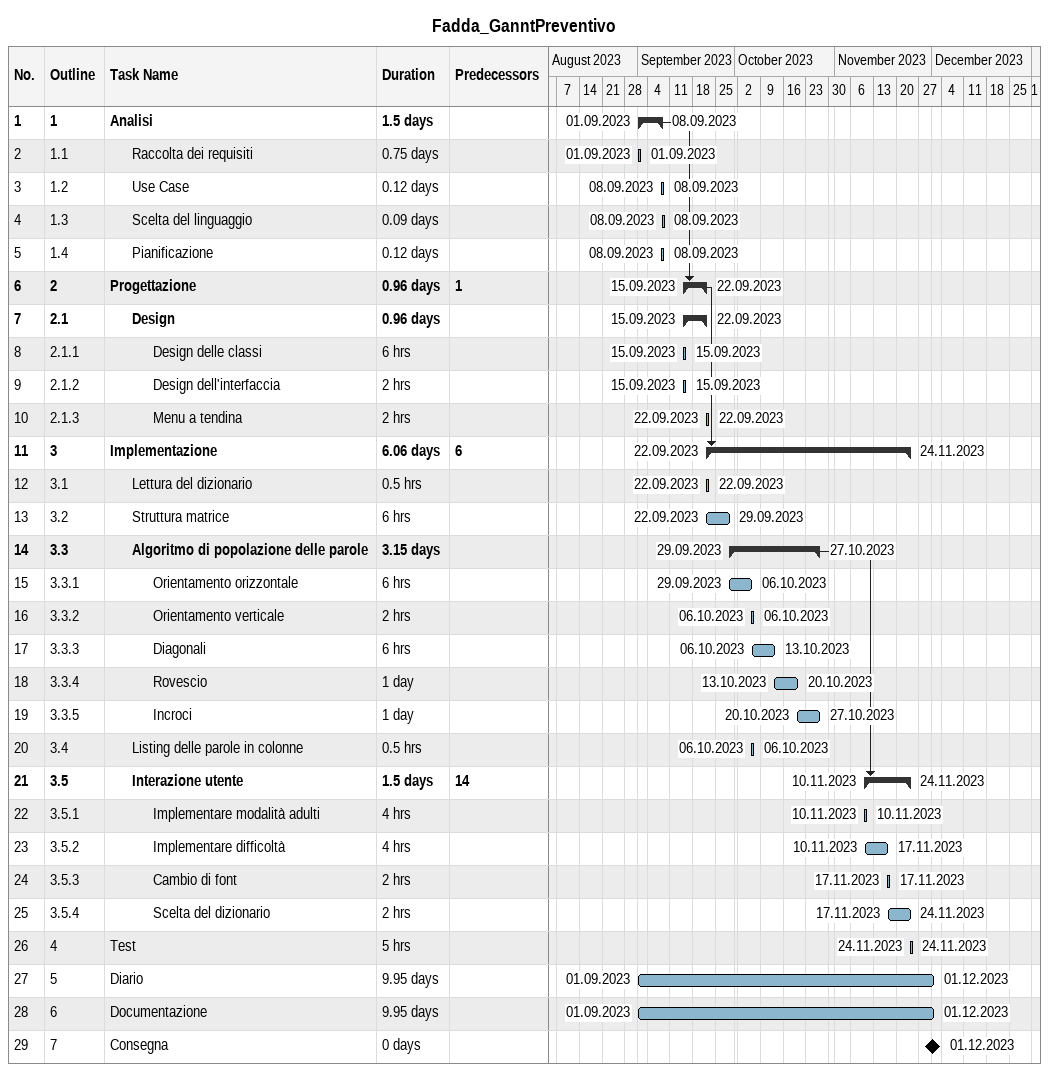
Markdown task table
Fadda_GanntPreventivo

| ID | WBS | Task | Duration | Start | Finish | Predecessors |
|---|---|---|---|---|---|---|
| 1 | 1 | **Analisi** | 1.5d | 2023-09-01 | 2023-09-08 |  |
| 2 | 1.1 | Raccolta dei requisiti | 0.75d | 2023-09-01 | 2023-09-01 |  |
| 3 | 1.2 | Use Case | 0.12d | 2023-09-08 | 2023-09-08 |  |
| 4 | 1.3 | Scelta del linguaggio | 0.09d | 2023-09-08 | 2023-09-08 |  |
| 5 | 1.4 | Pianificazione | 0.12d | 2023-09-08 | 2023-09-08 |  |
| 6 | 2 | **Progettazione** | 0.96d | 2023-09-15 | 2023-09-22 | 1 |
| 7 | 2.1 | **Design** | 0.96d | 2023-09-15 | 2023-09-22 |  |
| 8 | 2.1.1 | Design delle classi | 6h | 2023-09-15 | 2023-09-15 |  |
| 9 | 2.1.2 | Design dell'interfaccia | 2h | 2023-09-15 | 2023-09-15 |  |
| 10 | 2.1.3 | Menu a tendina | 2h | 2023-09-22 | 2023-09-22 |  |
| 11 | 3 | **Implementazione** | 6.06d | 2023-09-22 | 2023-11-24 | 6 |
| 12 | 3.1 | Lettura del dizionario | 0.5h | 2023-09-22 | 2023-09-22 |  |
| 13 | 3.2 | Struttura matrice | 6h | 2023-09-22 | 2023-09-29 |  |
| 14 | 3.3 | **Algoritmo di popolazione delle parole** | 3.15d | 2023-09-29 | 2023-10-27 |  |
| 15 | 3.3.1 | Orientamento orizzontale | 6h | 2023-09-29 | 2023-10-06 |  |
| 16 | 3.3.2 | Orientamento verticale | 2h | 2023-10-06 | 2023-10-06 |  |
| 17 | 3.3.3 | Diagonali | 6h | 2023-10-06 | 2023-10-13 |  |
| 18 | 3.3.4 | Rovescio | 1d | 2023-10-13 | 2023-10-20 |  |
| 19 | 3.3.5 | Incroci | 1d | 2023-10-20 | 2023-10-27 |  |
| 20 | 3.4 | Listing delle parole in colonne | 0.5h | 2023-10-06 | 2023-10-06 |  |
| 21 | 3.5 | **Interazione utente** | 1.5d | 2023-11-10 | 2023-11-24 | 14 |
| 22 | 3.5.1 | Implementare modalità adulti | 4h | 2023-11-10 | 2023-11-10 |  |
| 23 | 3.5.2 | Implementare difficoltà | 4h | 2023-11-10 | 2023-11-17 |  |
| 24 | 3.5.3 | Cambio di font | 2h | 2023-11-17 | 2023-11-17 |  |
| 25 | 3.5.4 | Scelta del dizionario | 2h | 2023-11-17 | 2023-11-24 |  |
| 26 | 4 | Test | 5h | 2023-11-24 | 2023-11-24 |  |
| 27 | 5 | Diario | 9.95d | 2023-09-01 | 2023-12-01 |  |
| 28 | 6 | Documentazione | 9.95d | 2023-09-01 | 2023-12-01 |  |
| 29 | 7 | Consegna | 0d | 2023-12-01 | 2023-12-01 |  |
